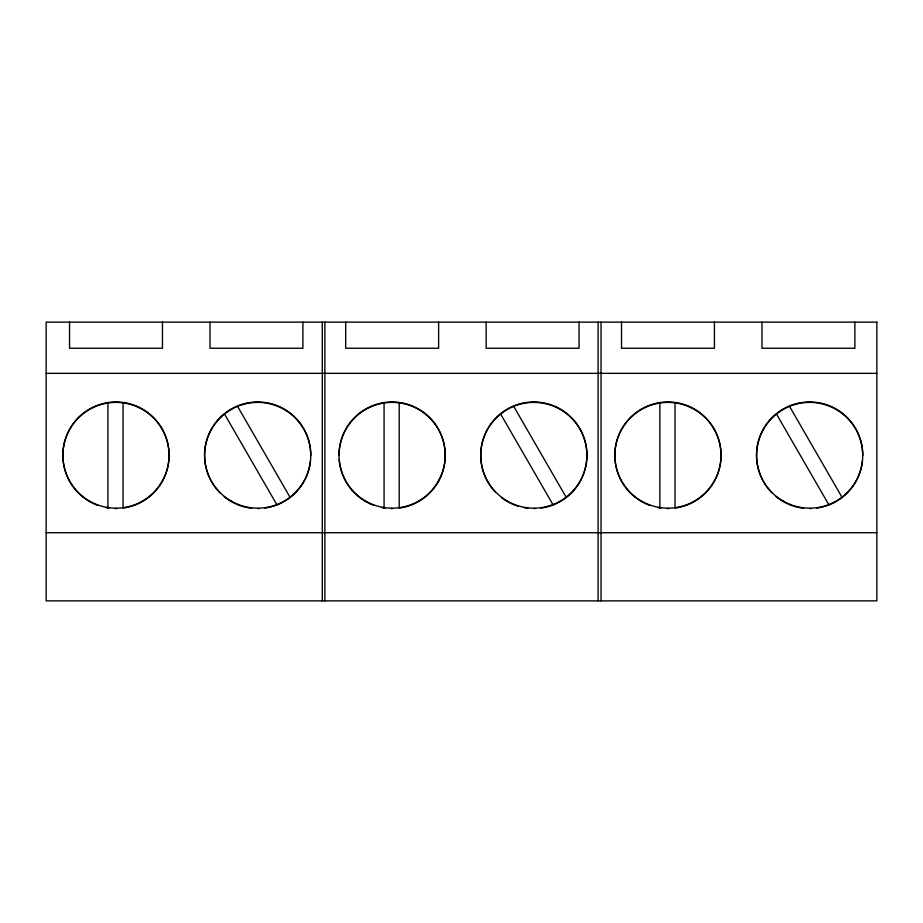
<?xml version="1.0" encoding="UTF-8"?>
<svg xmlns="http://www.w3.org/2000/svg" width="923" height="923" viewBox="0 0 923 923"><rect width="100%" height="100%" fill="white"/><g stroke="black" fill="none" stroke-linecap="round" stroke-linejoin="round"><path stroke-width="1.38" d="M46.15 373.342L876.85 373.342M46.15 532.721L876.85 532.721M789.523 406.351L842.134 497.474M776.462 414.035L828.946 504.939M513.696 406.351L566.307 497.474M500.647 414.035L553.131 504.939M237.557 406.351L290.168 497.474M224.508 414.035L276.992 504.939M854.871 322.127L854.871 348.248L761.96 348.248L761.96 322.127M714.425 322.127L714.425 348.248L621.514 348.248L621.514 322.127M675.025 402.866L675.025 508.1A53.096 53.096 0 0 0 714.598 430.141A53.096 53.096 0 0 0 627.675 420.888A53.096 53.096 0 0 0 649.919 505.423M659.887 403.005L659.887 507.962M601.035 322.127L601.035 600.873M598.116 322.127L598.116 600.873M579.056 322.127L579.056 348.248L486.144 348.248L486.144 322.127M438.61 322.127L438.61 348.248L345.698 348.248L345.698 322.127M399.209 402.866L399.209 508.1A53.096 53.096 0 0 0 445.001 450.747A53.096 53.096 0 0 0 389.748 402.44A53.096 53.096 0 0 0 339.029 455.477M384.072 403.005L384.072 507.962M324.884 322.127L324.884 600.873M322.3 322.127L322.3 600.873M302.906 322.127L302.906 348.248L209.994 348.248L209.994 322.127M162.46 322.127L162.46 348.248L69.548 348.248L69.548 322.127M123.071 402.866L123.071 508.1A53.096 53.096 0 0 0 162.633 430.141A53.096 53.096 0 0 0 75.709 420.888A53.096 53.096 0 0 0 97.965 505.423M107.922 403.005L107.922 507.962M668.806 508.573A53.096 53.096 0 0 1 666.96 508.561M660.914 508.111A53.096 53.096 0 0 1 657.672 507.569M862.451 460.992A53.096 53.096 0 0 1 816.763 508.1M810.809 508.561A53.096 53.096 0 0 1 809.644 508.573M803.645 508.238A53.096 53.096 0 0 1 776.174 496.701M772.101 493.02A53.096 53.096 0 0 1 789.327 406.432A53.096 53.096 0 0 1 862.74 455.477M495.328 492.04A53.096 53.096 0 0 1 506.023 410.25A53.096 53.096 0 0 1 583.832 437.64A53.096 53.096 0 0 1 540.947 508.1M534.994 508.561A53.096 53.096 0 0 1 533.829 508.573M527.829 508.238A53.096 53.096 0 0 1 524.16 507.685M517.965 506.15A53.096 53.096 0 0 1 501.431 497.543M392.552 508.573A53.096 53.096 0 0 1 391.133 508.561M385.099 508.111A53.096 53.096 0 0 1 381.845 507.569M374.103 505.423A53.096 53.096 0 0 1 339.203 459.746M310.486 460.992A53.096 53.096 0 0 1 264.797 508.1M258.844 508.561A53.096 53.096 0 0 1 257.679 508.573M251.679 508.238A53.096 53.096 0 0 1 224.22 496.701M220.136 493.02A53.096 53.096 0 0 1 237.361 406.432A53.096 53.096 0 0 1 310.774 455.477M116.852 508.573A53.096 53.096 0 0 1 114.994 508.561M108.949 508.111A53.096 53.096 0 0 1 105.707 507.569M876.85 322.127L46.15 322.127L46.15 600.873L876.85 600.873L876.85 322.127M641.393 501.051A53.096 53.096 0 0 0 721.036 455.074A53.096 53.096 0 0 0 641.393 409.085A53.096 53.096 0 0 0 641.393 501.051M783.096 501.051A53.096 53.096 0 0 0 862.74 455.074A53.096 53.096 0 0 0 783.096 409.085A53.096 53.096 0 0 0 783.096 501.051M365.577 501.051A53.096 53.096 0 0 0 445.221 455.074A53.096 53.096 0 0 0 365.577 409.085A53.096 53.096 0 0 0 365.577 501.051M507.281 501.051A53.096 53.096 0 0 0 586.924 455.074A53.096 53.096 0 0 0 507.281 409.085A53.096 53.096 0 0 0 507.281 501.051M89.427 501.051A53.096 53.096 0 0 0 169.071 455.074A53.096 53.096 0 0 0 89.427 409.085A53.096 53.096 0 0 0 89.427 501.051M231.131 501.051A53.096 53.096 0 0 0 310.774 455.074A53.096 53.096 0 0 0 231.131 409.085A53.096 53.096 0 0 0 231.131 501.051"/></g></svg>
